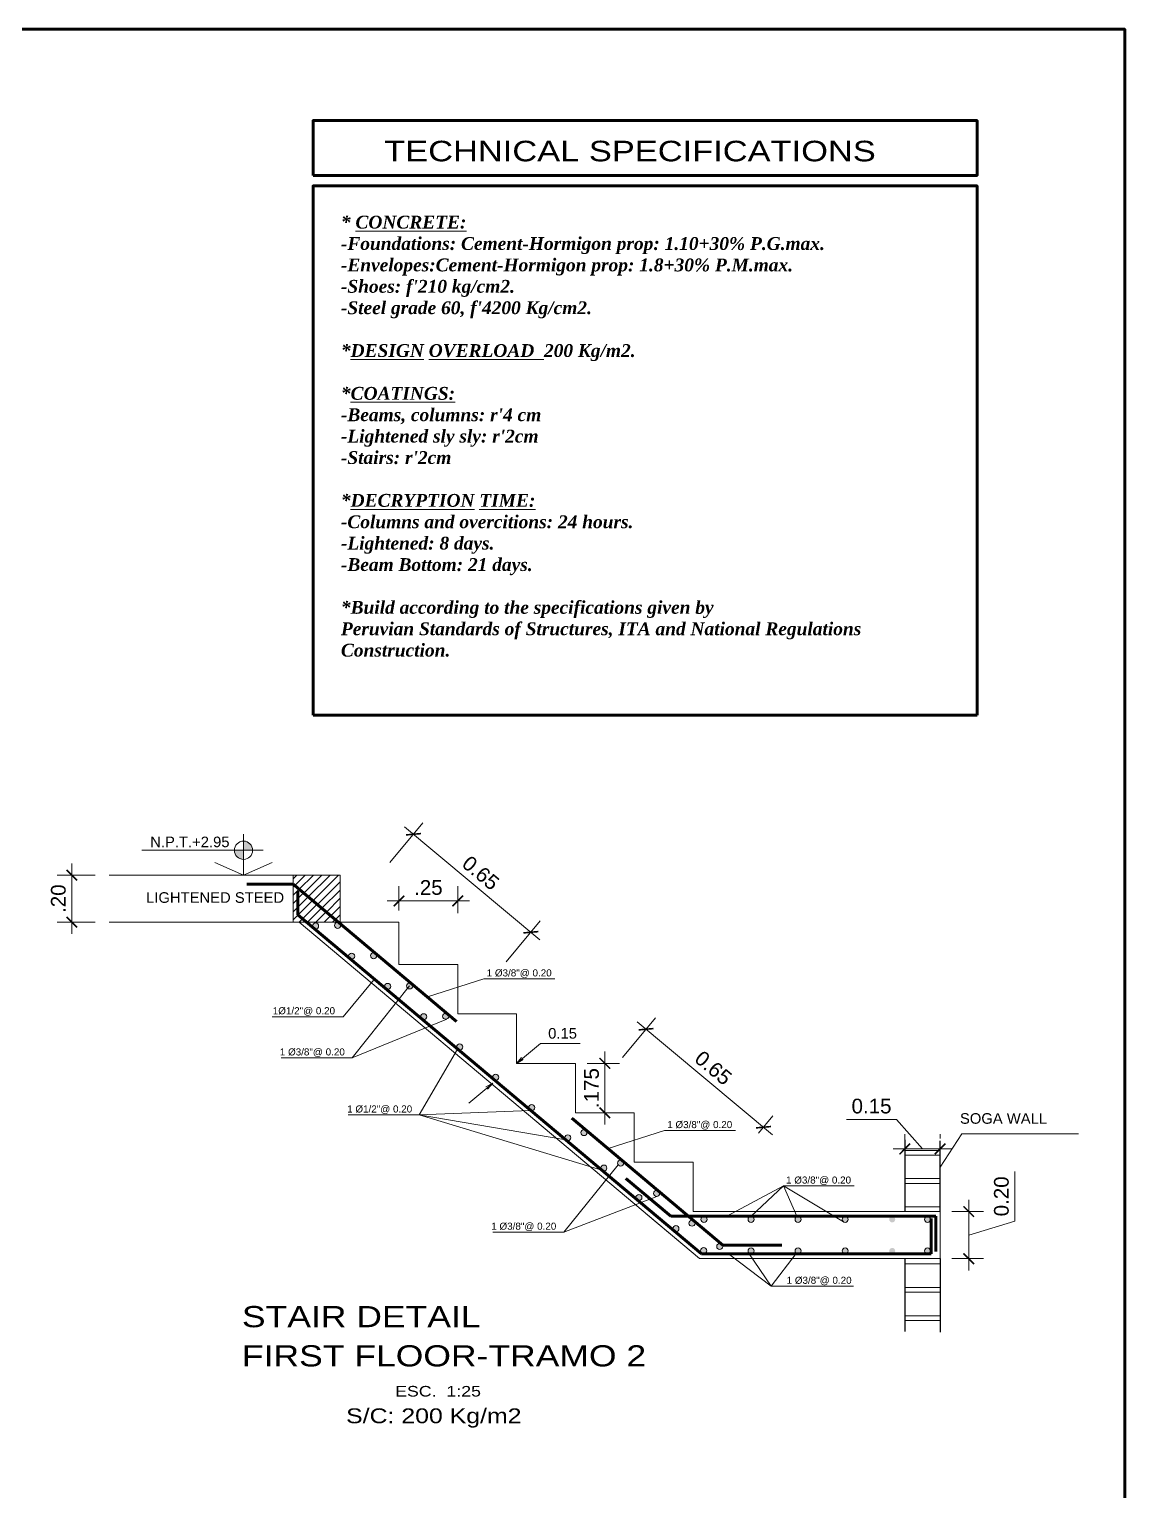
# Model space of a CAD drawing. Header units: millimetres. Extents: x 565 to 912, y 163 to 192.
# Drawn here: x 684.35 to 698.32, y 173.09 to 191.72 of the extents above; entities that cross this region are included whole.
import ezdxf

# ---------------------------------------------------------------- set-up
doc = ezdxf.new("R2010")
doc.units = ezdxf.units.MM
doc.header["$LTSCALE"] = 0.0125
for name, color, linetype, lineweight in [('ACERO', 150, 'Continuous', 60), ('COL', 90, 'Continuous', 60), ('cotas_v', 130, 'Continuous', 20), ('MARKO', 186, 'Continuous', 80), ('MUROS BAJO', 30, 'Continuous', 30), ('proy', 254, 'Continuous', 0), ('TEXTO', 6, 'Continuous', 15), ('TEXTURA', 210, 'Continuous', 5), ('ZAPATAS', 80, 'Continuous', 60)]:
    doc.layers.add(name, color=color, linetype=linetype, lineweight=lineweight)
doc.styles.add('ARIAL', font='arial.ttf')
doc.styles.add('NOMBRE-2', font='arial.ttf')
doc.styles.add('STYLUS', font='stylu.ttf')

# ---------------------------------------------------------------- blocks, each defined once
blk = doc.blocks.new('_ARCHTICK')
at = {"color": 0, "linetype": 'ByBlock', "const_width": 0.15}
blk.add_lwpolyline([(-0.5, -0.5), (0.5, 0.5)], dxfattribs=at)

msp = doc.modelspace()

# ---------------------------------------------------------------- hatches: boundary and pattern name
at = {"layer": 'cotas_v'}
h = msp.add_hatch(color=256, dxfattribs=at)
h.paths.add_polyline_path([(687.08054, 181.25169), (686.96417, 181.25169, 0.41421356), (687.08054, 181.13532)])
h.paths.add_polyline_path([(687.08054, 181.25169), (687.19691, 181.25169, 0.41421356), (687.08054, 181.36806)])
at = {"layer": 'proy'}
h = msp.add_hatch(color=256, dxfattribs=at)
h.paths.add_polyline_path([(689.23741, 179.52181, 0.18883819), (689.22712, 179.54809), (689.21969, 179.55433, 0.59396515), (689.16001, 179.52181, 1)])
h.paths.add_polyline_path([(688.95733, 179.51527, 1), (688.87993, 179.51527, 0.20583852), (688.892, 179.48719), (688.89556, 179.48419, 0.61631989)])
h.paths.add_polyline_path([(688.77799, 179.90772, 0.18883819), (688.76769, 179.93401), (688.76027, 179.94024, 0.59396515), (688.70059, 179.90772, 1)])
h.paths.add_polyline_path([(688.42051, 179.90118, 0.20583852), (688.43258, 179.8731), (688.43614, 179.87011, 0.61631989), (688.49791, 179.90118, 1)])
h.paths.add_polyline_path([(688.30827, 180.31992), (688.30085, 180.32616, 0.59396515), (688.24116, 180.29364, 1), (688.31856, 180.29364, 0.18883819)])
h.paths.add_polyline_path([(687.96108, 180.2871, 0.20583852), (687.97316, 180.25902), (687.97672, 180.25602, 0.61631989), (688.03848, 180.2871, 1)])
h = msp.add_hatch(color=256, dxfattribs=at)
h.paths.add_polyline_path([(690.79502, 177.97161, 1), (690.71762, 177.97161, 0.20583852), (690.72969, 177.94352), (690.73325, 177.94053, 0.61631989)])
h.paths.add_polyline_path([(690.3356, 178.35752, 1), (690.2582, 178.35752, 0.20583852), (690.27027, 178.32944), (690.27383, 178.32645, 0.61631989)])
h.paths.add_polyline_path([(689.87617, 178.74344, 1), (689.79877, 178.74344, 0.20583852), (689.81085, 178.71535), (689.81441, 178.71236, 0.61631989)])
h.paths.add_polyline_path([(689.69683, 179.13589, 0.18883819), (689.68654, 179.16218), (689.67912, 179.16841, 0.59396515), (689.61943, 179.13589, 1)])
h.paths.add_polyline_path([(689.41675, 179.12935, 1), (689.33935, 179.12935, 0.20583852), (689.35142, 179.10127), (689.35499, 179.09828, 0.61631989)])
h = msp.add_hatch(color=256, dxfattribs=at)
h.paths.add_polyline_path([(692.55531, 176.42795, 0.20583852), (692.56738, 176.39986), (692.57095, 176.39687, 0.61631989), (692.63271, 176.42795, 1)])
h.paths.add_polyline_path([(692.37761, 176.90168), (692.36722, 176.91041, 0.57695289), (692.30921, 176.87687, 1), (692.38661, 176.87687, 0.17574741)])
h.paths.add_polyline_path([(692.08313, 176.82458, 0.20595739), (692.09522, 176.79648), (692.09875, 176.79352, 0.61647726), (692.16053, 176.82458, 1)])
h.paths.add_polyline_path([(691.91818, 177.28759), (691.90779, 177.29632, 0.57695289), (691.84978, 177.26278, 1), (691.92718, 177.26278, 0.17574741)])
h.paths.add_polyline_path([(691.38236, 177.65256, 1), (691.45976, 177.65256, 1)])
h.paths.add_polyline_path([(691.25444, 177.58569, 1), (691.17704, 177.58569, 0.20583852), (691.18912, 177.55761), (691.19268, 177.55462, 0.61631989)])
h.paths.add_polyline_path([(691.71387, 177.19978, 1), (691.63647, 177.19978, 0.20583852), (691.64854, 177.17169), (691.6521, 177.1687, 0.61631989)])
h = msp.add_hatch(color=256, dxfattribs=at)
h.paths.add_polyline_path([(695.39082, 176.54607, 1), (695.31342, 176.54607, 1)])
h.paths.add_polyline_path([(695.31342, 176.14262, 0.35380107), (695.34403, 176.10477), (695.36021, 176.10477, 0.35380107), (695.39082, 176.14262, 1)])
h.paths.add_polyline_path([(694.71342, 176.54607, 1), (694.79082, 176.54607, 1)])
h.paths.add_polyline_path([(694.79082, 176.14262, 1), (694.71342, 176.14262, 0.35380107), (694.74403, 176.10477), (694.76021, 176.10477, 0.35380107)])
h.paths.add_polyline_path([(694.11342, 176.14262, 0.35380107), (694.14403, 176.10477), (694.16021, 176.10477, 0.35380107), (694.19082, 176.14262, 1)])
h.paths.add_polyline_path([(694.11342, 176.54607, 1), (694.19082, 176.54607, 1)])
h.paths.add_polyline_path([(693.59082, 176.54607, 1), (693.51342, 176.54607, 1)])
h.paths.add_polyline_path([(693.59082, 176.14262, 1), (693.51342, 176.14262, 0.35380107), (693.54403, 176.10477), (693.56021, 176.10477, 0.35380107)])
h.paths.add_polyline_path([(693.19167, 176.19985, 0.21541569), (693.17855, 176.22889), (693.17716, 176.23006, 0.6290458), (693.11427, 176.19985, 1)])
h.paths.add_polyline_path([(692.98636, 176.14637, 1), (692.90896, 176.14637, 1)])
h.paths.add_polyline_path([(692.82621, 176.52485), (692.8221, 176.5283, 0.61313784), (692.76063, 176.49702, 1), (692.83803, 176.49702, 0.20343245)])
h.paths.add_polyline_path([(692.99082, 176.54607, 1), (692.91342, 176.54607, 1)])
h = msp.add_hatch(color=256, dxfattribs=at)
h.paths.add_polyline_path([(695.84082, 176.54607, 1), (695.76342, 176.54607, 1)])
h.paths.add_polyline_path([(695.76342, 176.14262, 0.35380107), (695.79403, 176.10477), (695.81021, 176.10477, 0.35380107), (695.84082, 176.14262, 1)])

# ---------------------------------------------------------------- linework, layer by layer
at = {"layer": 'ACERO'}
msp.add_line((687.96787, 182.97264), (696.43365, 182.97264), dxfattribs=at)
msp.add_lwpolyline([(687.96787, 182.97264), (687.96787, 189.72162), (696.43365, 189.72162), (696.43365, 182.97264)], dxfattribs=at)
at = {"layer": 'COL'}
msp.add_lwpolyline([(687.96787, 189.85501), (687.96787, 190.55338), (696.43365, 190.55338), (696.43365, 189.85501)], close=True, dxfattribs=at)
at = {"layer": 'cotas_v', "color": 1, "lineweight": 0}
for p, q in [((688.94653, 181.09454), (689.36794, 181.59957)), ((689.13264, 181.55171), (690.86016, 180.11021)), ((685.18692, 180.93371), (684.70291, 180.93371)), ((684.89041, 181.08371), (684.89041, 180.18477)), ((689.06254, 180.48477), (689.06254, 180.79236)), ((689.81254, 180.44983), (689.81254, 180.79236)), ((688.91254, 180.60486), (689.96254, 180.60486)), ((685.18692, 180.33477), (684.70291, 180.33477)), ((690.43057, 179.82951), (690.86512, 180.35027)), ((691.91177, 178.60881), (692.33319, 179.11384)), ((692.09789, 179.06598), (693.8254, 177.62447)), ((691.46254, 178.53477), (691.87504, 178.53477)), ((691.68754, 178.68477), (691.68754, 177.75477)), ((691.46254, 177.90477), (691.87504, 177.90477)), ((693.64539, 177.64287), (693.83036, 177.86454)), ((695.40789, 177.81821), (694.76945, 177.81821)), ((695.73754, 177.44292), (695.40789, 177.81821)), ((695.51254, 177.38999), (695.51254, 177.63042)), ((695.96254, 177.57477), (695.96254, 177.63042)), ((695.36254, 177.44292), (696.11254, 177.44292)), ((696.91577, 176.52093), (696.91577, 177.15733)), ((696.11254, 176.64477), (696.51607, 176.64477)), ((696.32857, 176.79477), (696.32857, 175.89477)), ((696.32857, 176.34477), (696.91577, 176.52093)), ((696.11254, 176.04477), (696.51607, 176.04477))]:
    msp.add_line(p, q, dxfattribs=at)
at = {"layer": 'cotas_v'}
for p, q in [((687.08054, 181.45504), (687.08054, 180.93477)), ((685.7821, 181.25169), (687.33073, 181.25169)), ((687.08054, 180.93477), (686.71397, 181.09482)), ((687.08054, 180.93477), (687.44711, 181.09482)), ((688.31254, 180.93477), (687.71254, 180.93477)), ((687.71254, 180.93477), (688.31254, 180.93477)), ((687.71254, 180.33477), (687.71254, 180.93477)), ((688.31254, 180.93477), (688.31254, 180.33477)), ((688.31254, 180.33477), (687.71254, 180.33477)), ((690.86753, 178.78927), (690.56254, 178.53477)), ((690.86753, 178.78927), (691.37435, 178.78927)), ((690.56254, 178.53477), (690.62672, 178.61035)), ((690.56254, 178.53477), (690.64839, 178.58438)), ((690.25755, 178.28028), (689.95256, 178.02578)), ((690.25755, 178.28028), (690.17014, 178.23349)), ((690.25755, 178.28028), (690.19095, 178.20683)), ((696.24114, 177.63464), (695.96254, 177.21112)), ((697.72561, 177.63464), (696.24114, 177.63464)), ((695.51254, 177.42477), (695.96254, 177.42477)), ((695.51254, 177.36477), (695.96254, 177.36477)), ((695.51254, 177.06477), (695.96254, 177.06477)), ((695.51254, 177.00477), (695.96254, 177.00477)), ((695.51254, 176.70477), (695.96254, 176.70477)), ((695.51254, 175.97689), (695.96254, 175.97689)), ((695.51254, 175.67689), (695.96254, 175.67689)), ((695.51254, 175.61689), (695.96254, 175.61689)), ((695.51254, 175.31689), (695.96254, 175.31689)), ((695.51254, 175.25689), (695.96254, 175.25689))]:
    msp.add_line(p, q, dxfattribs=at)
msp.add_circle((687.08054, 181.25169), 0.11637, dxfattribs=at)
at = {"layer": 'MARKO'}
msp.add_lwpolyline([(634.72436, 191.71852), (634.72436, 163.21852), (698.31762, 163.21852), (698.31762, 191.71852)], close=True, dxfattribs=at)
at = {"layer": 'MUROS BAJO'}
for p, q in [((695.51254, 177.56145), (695.51254, 176.64477)), ((695.96254, 176.64477), (695.96254, 177.54602)), ((695.51254, 176.04477), (695.51254, 175.11485)), ((695.96254, 176.04477), (695.96254, 175.10647))]:
    msp.add_line(p, q, dxfattribs=at)
at = {"layer": 'proy'}
for p, q in [((687.71254, 180.88714), (687.76018, 180.93477)), ((687.73388, 180.80241), (687.86624, 180.93477)), ((687.79153, 180.75399), (687.97231, 180.93477)), ((687.84917, 180.70557), (688.07837, 180.93477)), ((687.90681, 180.65714), (688.18444, 180.93477)), ((687.96446, 180.60872), (688.29051, 180.93477)), ((687.71254, 180.7867), (687.73082, 180.80498)), ((687.71254, 180.68064), (687.78846, 180.75656)), ((688.0221, 180.5603), (688.31254, 180.85074)), ((688.07975, 180.51188), (688.31254, 180.74468)), ((687.71254, 180.57457), (687.84611, 180.70814)), ((687.71254, 180.46851), (687.90375, 180.65972)), ((687.71254, 180.36244), (687.9614, 180.61129)), ((687.79094, 180.33477), (688.01904, 180.56287)), ((688.13739, 180.46346), (688.31254, 180.63861)), ((687.89701, 180.33477), (688.07669, 180.51445)), ((688.00307, 180.33477), (688.13433, 180.46603)), ((688.10914, 180.33477), (688.19198, 180.41761)), ((688.19504, 180.41504), (688.31254, 180.53254)), ((688.21521, 180.33477), (688.24962, 180.36919)), ((688.25268, 180.36662), (688.31254, 180.42648)), ((688.35039, 179.12983), (688.74096, 179.59789)), ((688.46635, 178.60458), (689.19871, 179.52181)), ((690.14665, 179.61216), (689.42587, 179.38114)), ((690.14665, 179.61216), (691.05095, 179.61216)), ((687.4461, 179.12983), (688.35039, 179.12983)), ((688.46635, 178.60458), (689.67284, 179.1001)), ((689.31914, 177.87747), (689.81085, 178.71535)), ((687.56206, 178.60458), (688.46635, 178.60458)), ((688.41484, 177.87747), (689.31914, 177.87747)), ((689.31914, 177.87747), (690.73358, 177.93517)), ((689.31914, 177.87747), (691.64854, 177.17169)), ((689.31914, 177.87747), (691.18861, 177.5581)), ((692.44891, 177.67826), (691.72814, 177.44724)), ((692.44891, 177.67826), (693.35321, 177.67826)), ((691.16275, 176.38307), (691.85594, 177.24184)), ((691.16275, 176.38307), (692.35104, 176.8383)), ((693.96402, 176.97148), (693.24324, 176.58477)), ((693.96402, 176.97148), (693.55212, 176.58477)), ((693.96402, 176.97148), (694.13588, 176.58477)), ((693.96402, 176.97148), (694.73228, 176.51284)), ((693.96402, 176.97148), (694.86831, 176.97148)), ((690.25845, 176.38307), (691.16275, 176.38307)), ((693.80757, 175.69338), (693.26619, 176.10477)), ((693.80757, 175.69338), (693.52001, 176.12102)), ((693.80757, 175.69338), (694.12857, 176.11191)), ((693.80757, 175.69338), (694.85906, 175.69338))]:
    msp.add_line(p, q, dxfattribs=at)
for centre in [(687.99978, 180.2871), (688.27986, 180.29364), (688.27986, 180.29364), (688.45921, 179.90118), (688.73929, 179.90772), (688.91863, 179.51527), (689.19871, 179.52181), (689.37805, 179.12935), (689.65813, 179.13589), (689.83747, 178.74344), (690.2969, 178.35752), (690.75632, 177.97161), (691.21574, 177.58569), (691.42106, 177.65256), (691.67517, 177.19978), (691.88848, 177.26278), (692.12183, 176.82458), (692.34791, 176.87687), (692.59401, 176.42795), (692.79933, 176.49702), (692.95212, 176.54607), (693.55212, 176.54607), (694.15212, 176.54607), (694.75212, 176.54607), (695.80212, 176.54607), (692.94766, 176.14637), (693.15297, 176.19985), (693.55212, 176.14262), (694.15212, 176.14262), (694.75212, 176.14262), (695.80212, 176.14262)]:
    msp.add_circle(centre, 0.0387, dxfattribs=at)
at = {"layer": 'TEXTURA'}
for p, q in [((685.36829, 180.93477), (688.31254, 180.93477)), ((687.71254, 180.93477), (687.71254, 180.33477)), ((688.31254, 180.33477), (688.31254, 180.93477)), ((687.71254, 180.33477), (685.36829, 180.33477)), ((687.71254, 180.33477), (688.31254, 180.33477)), ((687.78969, 180.33477), (691.43254, 177.27477)), ((689.06254, 180.33477), (688.31254, 180.33477)), ((689.06254, 180.33477), (689.06254, 179.79477)), ((689.06254, 179.79477), (689.81254, 179.79477)), ((689.81254, 179.79477), (689.81254, 179.16477)), ((689.81254, 179.16477), (690.56254, 179.16477)), ((690.56254, 179.16477), (690.56254, 178.53477)), ((690.56254, 178.53477), (691.31254, 178.53477)), ((691.31254, 178.53477), (691.31254, 177.90477)), ((691.31254, 177.90477), (692.06254, 177.90477)), ((692.06254, 177.90477), (692.06254, 177.27477)), ((691.43254, 177.27477), (692.89683, 176.04477)), ((692.06254, 177.27477), (692.81254, 177.27477)), ((692.81254, 177.27477), (692.81254, 176.64477)), ((692.81254, 176.64477), (695.96254, 176.64477)), ((695.96254, 176.64477), (695.96254, 176.04477)), ((692.21254, 176.61957), (692.81254, 176.11557)), ((695.96254, 176.04477), (692.89683, 176.04477))]:
    msp.add_line(p, q, dxfattribs=at)
at = {"layer": 'ZAPATAS'}
for p, q in [((687.71254, 180.82033), (687.12448, 180.82033)), ((687.71254, 180.82033), (689.79659, 179.06974)), ((687.77254, 180.72876), (687.77254, 180.42753)), ((687.77254, 180.42753), (692.91869, 176.10477)), ((691.26601, 177.83542), (693.19377, 176.2161)), ((692.52868, 176.58477), (691.95559, 177.06859)), ((692.81254, 176.58477), (692.52868, 176.58477)), ((692.81254, 176.58477), (695.90921, 176.58477)), ((695.84693, 176.10477), (695.84693, 176.55477)), ((695.90921, 176.58477), (695.90921, 176.13477)), ((695.84693, 176.10477), (692.91869, 176.10477)), ((693.19377, 176.2161), (693.94377, 176.2161))]:
    msp.add_line(p, q, dxfattribs=at)

# ---------------------------------------------------------------- block references
at = {"layer": 'cotas_v', "color": 1, "lineweight": 0, "xscale": 0.135, "yscale": 0.135, "zscale": 0.135}
for p, rotation in [((689.24781, 181.45561), 140.1571269732096), ((684.89041, 180.93371), 90), ((689.06254, 180.60486), 180), ((684.89041, 180.33477), 270), ((690.74499, 180.20631), 320.1571269732096), ((692.21306, 178.96987), 140.1571269732096), ((691.68754, 178.53477), 90), ((691.68754, 177.90477), 270), ((693.71023, 177.72057), 320.1571269732096), ((695.51254, 177.44292), 180), ((696.32857, 176.64477), 90), ((696.32857, 176.04477), 270)]:
    msp.add_blockref('_ARCHTICK', p, dxfattribs=dict(at, rotation=rotation))
for p in [(689.81254, 180.60486), (695.96254, 177.44292)]:
    msp.add_blockref('_ARCHTICK', p, dxfattribs=at)

# ---------------------------------------------------------------- texts
at = {"layer": 'COL', "style": 'ARIAL', "width": 1.2}
msp.add_text('TECHNICAL SPECIFICATIONS', height=0.2618864, dxfattribs=at).set_placement((688.87416, 190.03454))
at = {"layer": 'cotas_v', "style": 'NOMBRE-2'}
for s, p in [('1 %%C3/8"@ 0.20', (690.18092, 179.64289)), ('1%%C1/2"@ 0.20', (687.45327, 179.16056)), ('1 %%C3/8"@ 0.20', (687.54322, 178.63531)), ('1 %%C1/2"@ 0.20', (688.40203, 177.9082)), ('1 %%C3/8"@ 0.20', (692.48319, 177.70899)), ('1 %%C3/8"@ 0.20', (693.99829, 177.00221)), ('1 %%C3/8"@ 0.20', (690.23961, 176.4138)), ('1 %%C3/8"@ 0.20', (694.0054, 175.72411))]:
    msp.add_text(s, height=0.09, dxfattribs=at).set_placement(p)
at = {"layer": 'cotas_v'}
for s, insert, char_height, attachment_point, style in [("{\\fTimes New Roman|b1|i1|c0|p18;*\\L CONCRETE: \\l \\P-Foundations: Cement-Hormigon prop: 1.10+30% P.G.max.\\P-Envelopes:Cement-Hormigon prop: 1.8+30% P.M.max.\\P-Shoes: f'210 kg/cm2.\\P-Steel grade 60, f'4200 Kg/cm2.\\P\\P*\\LDESIGN OVERLOAD\\l  200 Kg/m2.\\P\\P*\\LCOATINGS:\\P\\l-Beams, columns: r'4 cm\\P-Lightened sly sly: r'2cm\\P-Stairs: r'2cm\\P\\P*\\LDECRYPTION TIME:\\P\\l-Columns and overcitions: 24 hours.\\P-Lightened: 8 days.\\P-Beam Bottom: 21 days.                           \\P                         \\P*Build according to the specifications given by\\PPeruvian Standards of Structures, ITA and National Regulations \\PConstruction.}", (688.32231, 189.34118), 0.163679, 1, 'STYLUS'), ('\\A1;.25', (689.43754, 180.77559), 0.1875, 5, 'NOMBRE-2'), ('\\A1;0.15', (695.08867, 177.98894), 0.1875, 5, 'NOMBRE-2')]:
    msp.add_mtext(s, dxfattribs=dict(at, insert=insert, char_height=char_height, attachment_point=attachment_point, style=style))
at = {"layer": 'cotas_v', "char_height": 0.1875, "attachment_point": 5, "style": 'NOMBRE-2'}
for s, insert, rotation in [('\\A1;0.65', (690.10579, 180.96205), 320.157127), ('\\A1;.20', (684.71967, 180.63424), 90), ('\\A1;0.65', (693.07103, 178.47631), 320.157127), ('.175', (691.51841, 178.21977), 90), ('\\A1;0.20', (696.74504, 176.83913), 90)]:
    msp.add_mtext(s, dxfattribs=dict(at, insert=insert, rotation=rotation))
at = {"layer": 'proy', "style": 'NOMBRE-2'}
for s, p in [('N.P.T.+2.95', (685.89052, 181.29035)), ('LIGHTENED STEED', (685.83807, 180.58134)), ('0.15', (690.9651, 178.85001)), ('SOGA WALL', (696.216, 177.76464))]:
    msp.add_text(s, height=0.135, dxfattribs=at).set_placement(p)
at = {"layer": 'TEXTO', "color": 6, "style": 'ARIAL', "width": 1.2}
for s, height, p in [('STAIR DETAIL', 0.27, (687.05999, 175.1708)), ('FIRST FLOOR-TRAMO 2', 0.27, (687.05999, 174.67099)), ('ESC.  1:25', 0.135, (689.01367, 174.287)), ('S/C: 200 Kg/m2', 0.189, (688.38858, 173.94703))]:
    msp.add_text(s, height=height, dxfattribs=at).set_placement(p)

doc.saveas('drawing.dxf')
